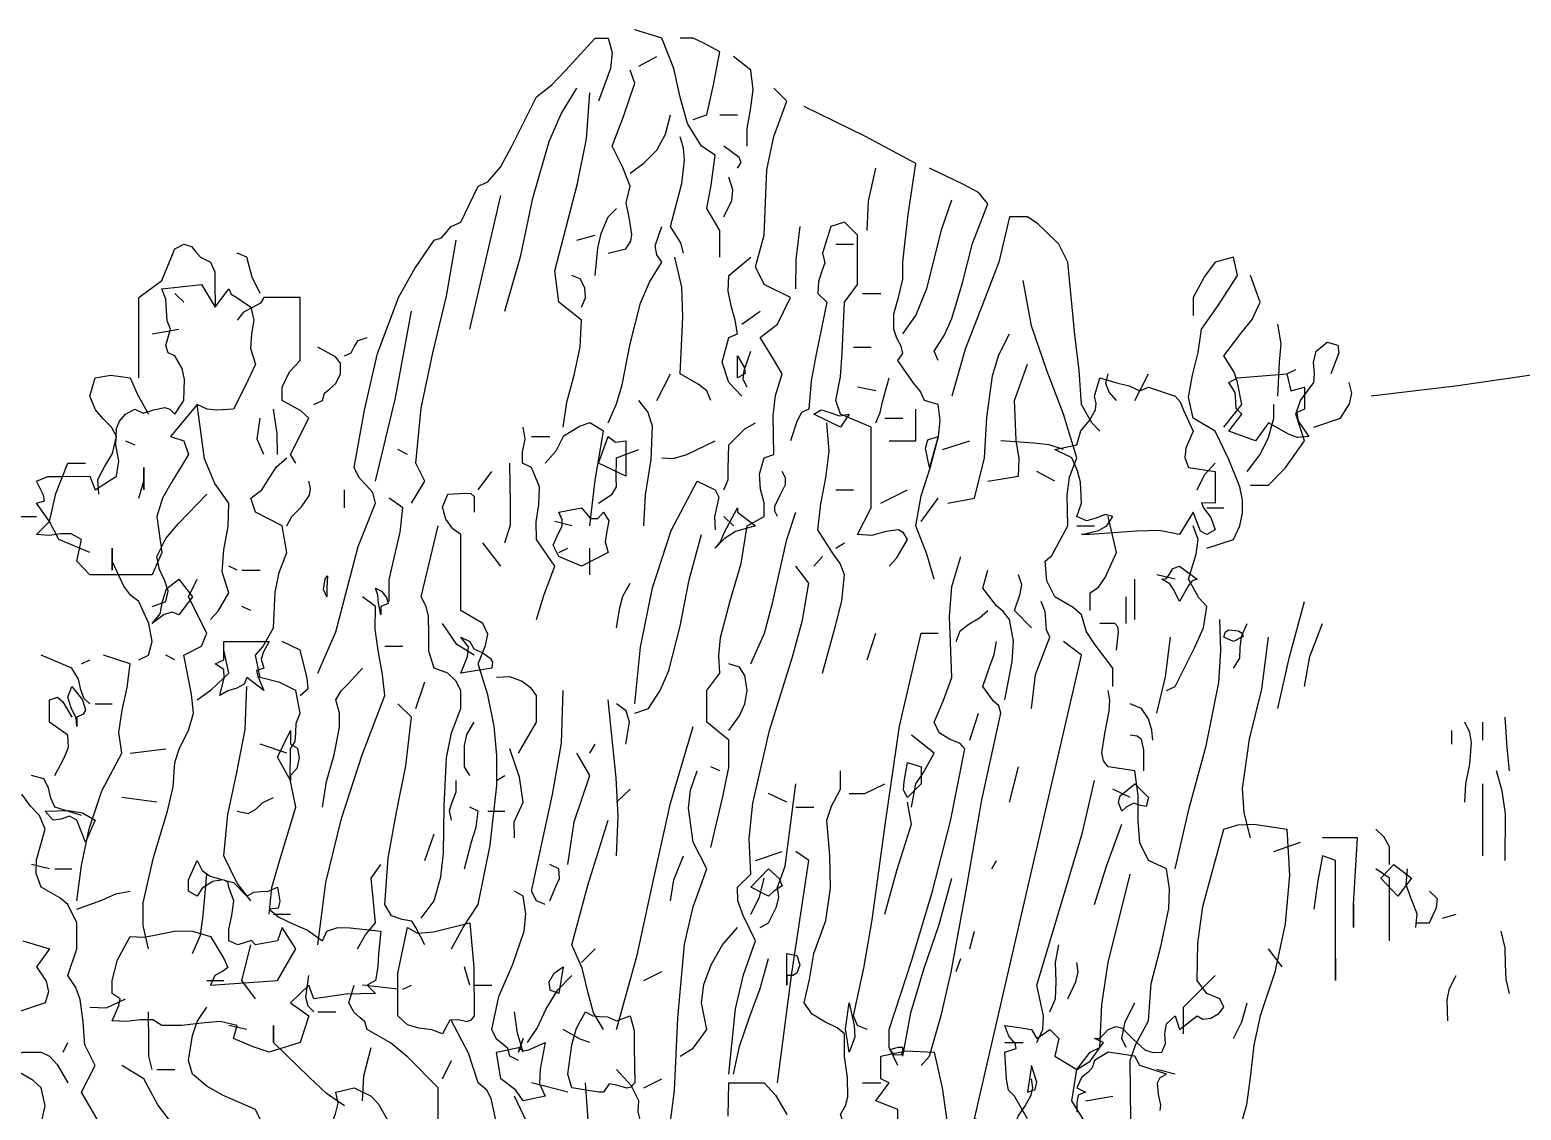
# Model space of a CAD drawing. Header units: millimetres. Extents: x 577 to 2337, y 236 to 943.
# Drawn here: x 820.3272 to 820.7749, y 706.6057 to 706.93 of the extents above; entities that cross this region are included whole.
import ezdxf

# ---------------------------------------------------------------- set-up
doc = ezdxf.new("R2010")
doc.units = ezdxf.units.MM
doc.header["$LTSCALE"] = 0.01
doc.linetypes.add('SOLID_LINE', pattern=[0])
doc.layers.add('06-Furn', color=4, linetype='Continuous')

# ---------------------------------------------------------------- blocks, each defined once
blk = doc.blocks.new('Tree 17')
at = {"layer": '06-Furn', "color": 88, "linetype": 'SOLID_LINE'}
for points in [[(840.4114, 582.77873), (840.4114, 582.78237), (840.40962, 582.7854), (840.41024, 582.78858), (840.41078, 582.7927), (840.40892, 582.79394), (840.40698, 582.79704), (840.40597, 582.80061), (840.40512, 582.80457), (840.40349, 582.80869), (840.39976, 582.80985)], [(840.35637, 582.72176), (840.35886, 582.72742), (840.36033, 582.73317), (840.36188, 582.73914), (840.36429, 582.74504), (840.3639, 582.74652), (840.36297, 582.74752), (840.36204, 582.74853), (840.36134, 582.74993), (840.36274, 582.75777), (840.36452, 582.76553), (840.36747, 582.77329), (840.36964, 582.77718), (840.37228, 582.78105), (840.37329, 582.78137), (840.37391, 582.78206), (840.37461, 582.78292), (840.37593, 582.78354), (840.37834, 582.78843), (840.37966, 582.78905), (840.38136, 582.79107), (840.38292, 582.79394), (840.38633, 582.80069), (840.38843, 582.80232), (840.39029, 582.80426), (840.39433, 582.80869), (840.39611, 582.80869), (840.39666, 582.80675), (840.39642, 582.80457), (840.39479, 582.80007)], [(840.40776, 582.79759), (840.40962, 582.79821), (840.41055, 582.80232), (840.4114, 582.80682), (840.40931, 582.80799), (840.40776, 582.80869), (840.40597, 582.80869)], [(840.4003, 582.80488), (840.40279, 582.8062)], [(840.41513, 582.79394), (840.41513, 582.79635), (840.41559, 582.79891), (840.41598, 582.80162), (840.41567, 582.80434), (840.41327, 582.8062)], [(840.39611, 582.77927), (840.39852, 582.77989), (840.39922, 582.7809), (840.39937, 582.78183), (840.39906, 582.78393), (840.3986, 582.78618), (840.39914, 582.78843), (840.39813, 582.79099), (840.39666, 582.79394), (840.39821, 582.79798), (840.39976, 582.80256), (840.39914, 582.80434)], [(840.38199, 582.77135), (840.38416, 582.77896), (840.38579, 582.7868), (840.38804, 582.79456), (840.38967, 582.79836), (840.39184, 582.80186)], [(840.38998, 582.75544), (840.39045, 582.75886), (840.39146, 582.76258), (840.39231, 582.76639), (840.39246, 582.77011), (840.38936, 582.77259), (840.38882, 582.77686), (840.39192, 582.78882), (840.39316, 582.79495), (840.39363, 582.80124)], [(840.41016, 582.69793), (840.41187, 582.70507), (840.41264, 582.70887), (840.41264, 582.7126), (840.40962, 582.71508), (840.40962, 582.71943), (840.4114, 582.72176), (840.41125, 582.72416), (840.41148, 582.72665), (840.4128, 582.73169), (840.41435, 582.73681), (840.41513, 582.74194), (840.41746, 582.74325), (840.41746, 582.74512), (840.41699, 582.74698), (840.41684, 582.749), (840.41746, 582.75125), (840.41878, 582.75172), (840.4187, 582.75707), (840.41901, 582.75979), (840.41994, 582.76274), (840.41862, 582.76499), (840.41691, 582.76771), (840.41932, 582.76957), (840.4211, 582.77322), (840.41746, 582.775), (840.41629, 582.77741), (840.41746, 582.78175), (840.41784, 582.79068), (840.41878, 582.79526), (840.42056, 582.80007), (840.41878, 582.80186)], [(840.44074, 582.73464), (840.43973, 582.73806), (840.43826, 582.74194), (840.43895, 582.74605), (840.44027, 582.75001), (840.44136, 582.7542), (840.44159, 582.75637), (840.44129, 582.75855), (840.43942, 582.75909), (840.43888, 582.76033), (840.43795, 582.76142), (840.43578, 582.7646), (840.43647, 582.76553), (840.43624, 582.76654), (840.43562, 582.76763), (840.43523, 582.76887), (840.43523, 582.77097), (840.43585, 582.77322), (840.43647, 582.7757), (840.43647, 582.77803), (840.43717, 582.78455), (840.43826, 582.79153), (840.43135, 582.79526), (840.42297, 582.79937)], [(840.39914, 582.79021), (840.401, 582.79161), (840.40279, 582.79339), (840.40395, 582.79557), (840.40465, 582.79821)], [(840.4114, 582.79821), (840.41381, 582.79821)], [(840.40644, 582.77927), (840.40605, 582.78067), (840.40465, 582.78292), (840.4062, 582.78882), (840.40659, 582.792), (840.40644, 582.79363), (840.40597, 582.79518)], [(840.41381, 582.79091), (840.41435, 582.79169), (840.41404, 582.79239), (840.41195, 582.79394)], [(840.43158, 582.78237), (840.43174, 582.78641), (840.43275, 582.79091)], [(840.44129, 582.7646), (840.44074, 582.76584), (840.44214, 582.76801), (840.44315, 582.77035), (840.44462, 582.77523), (840.44602, 582.78059), (840.44812, 582.78602), (840.4468, 582.78758), (840.44478, 582.78866), (840.44012, 582.79091)], [(840.41195, 582.78424), (840.41303, 582.78649), (840.41319, 582.78796), (840.41264, 582.78967)], [(840.37717, 582.76887), (840.38144, 582.78719)], [(840.43647, 582.76825), (840.43826, 582.77073), (840.43973, 582.77446), (840.44074, 582.77842), (840.44175, 582.78245), (840.44315, 582.78656)], [(840.39433, 582.77624), (840.39472, 582.77997), (840.39518, 582.78199), (840.39611, 582.78424), (840.39728, 582.7854)], [(840.46341, 582.7549), (840.46232, 582.75606), (840.46092, 582.75855), (840.46061, 582.7632), (840.45999, 582.76809), (840.45906, 582.77803), (840.45782, 582.78051), (840.45588, 582.78237), (840.45495, 582.78331), (840.45355, 582.78424), (840.45106, 582.78424), (840.44959, 582.77803), (840.44734, 582.77213), (840.44501, 582.76615), (840.44315, 582.75971)], [(840.39611, 582.75606), (840.39728, 582.75863), (840.39805, 582.76126), (840.39914, 582.76685), (840.40053, 582.77244), (840.40178, 582.77531), (840.40349, 582.77803), (840.40279, 582.77904), (840.40255, 582.78028), (840.40349, 582.78292)], [(840.43461, 582.73642), (840.43562, 582.73759), (840.43709, 582.74007), (840.43655, 582.74101), (840.43585, 582.74139), (840.43414, 582.74116), (840.4322, 582.74062), (840.43026, 582.74077), (840.43212, 582.74442), (840.43212, 582.7497), (840.43212, 582.75544), (840.42793, 582.75723), (840.42731, 582.75909), (840.42793, 582.76235), (840.42817, 582.76561), (840.42848, 582.77259), (840.43026, 582.775), (840.43026, 582.78175), (840.42848, 582.78354), (840.42661, 582.78292), (840.42545, 582.77927), (840.42576, 582.77795), (840.42537, 582.77679), (840.42491, 582.77539), (840.42483, 582.77376), (840.42607, 582.77259), (840.4246, 582.76545), (840.4239, 582.7618), (840.42359, 582.75793), (840.42258, 582.75746), (840.42196, 582.75622), (840.4211, 582.75358)], [(840.4218, 582.77438), (840.42188, 582.77842), (840.42242, 582.78292)], [(840.33185, 582.7622), (840.33185, 582.77322), (840.33503, 582.77554), (840.33681, 582.77989), (840.33805, 582.78051), (840.33907, 582.7802), (840.33961, 582.7795), (840.34031, 582.77873), (840.3417, 582.77803), (840.34225, 582.77671), (840.34225, 582.77523), (840.34232, 582.7719)], [(840.36918, 582.74504), (840.37104, 582.74807), (840.3698, 582.75055), (840.3705, 582.75808), (840.37213, 582.76561), (840.37399, 582.77337), (840.37531, 582.78105)], [(840.39184, 582.78105), (840.39433, 582.78175)], [(840.42731, 582.78051), (840.42972, 582.78051)], [(840.34846, 582.77376), (840.34737, 582.77601), (840.34667, 582.77873), (840.34535, 582.77927)], [(840.41016, 582.75909), (840.40962, 582.76041), (840.40845, 582.76134), (840.40597, 582.76274), (840.40636, 582.7705), (840.4062, 582.77461), (840.40527, 582.77873)], [(840.41443, 582.75971), (840.41264, 582.76157), (840.41171, 582.76437), (840.41264, 582.76771), (840.41381, 582.76825), (840.4135, 582.77011), (840.41295, 582.77205), (840.41257, 582.77407), (840.41264, 582.77624), (840.41567, 582.77873)], [(840.47807, 582.73891), (840.48172, 582.74007), (840.48258, 582.74194), (840.48296, 582.74372), (840.48296, 582.74551), (840.48258, 582.74729), (840.4811, 582.75102), (840.47924, 582.7549), (840.47621, 582.75668), (840.47559, 582.75956), (840.47613, 582.76258), (840.47691, 582.76569), (840.47737, 582.76887), (840.47963, 582.77213), (840.48226, 582.77624), (840.48172, 582.77873), (840.47924, 582.77803), (840.47776, 582.77609), (840.47621, 582.77322), (840.47621, 582.77073)], [(840.39246, 582.7719), (840.39301, 582.77314), (840.39293, 582.77454), (840.39231, 582.77578), (840.39115, 582.77624)], [(840.4804, 582.75544), (840.48289, 582.75855), (840.48226, 582.76157), (840.4818, 582.76297), (840.4804, 582.76522), (840.48289, 582.76848), (840.48428, 582.77019), (840.48537, 582.77259), (840.48405, 582.77624)], [(840.32517, 582.73526), (840.32339, 582.73712), (840.32401, 582.74007), (840.32261, 582.74085), (840.32121, 582.74085), (840.31966, 582.74062), (840.31788, 582.74077), (840.31966, 582.74256), (840.31788, 582.74504), (840.31896, 582.74535), (840.31881, 582.74613), (840.31788, 582.74807), (840.31943, 582.74869), (840.32129, 582.74869), (840.32517, 582.74877), (840.32587, 582.7469), (840.32882, 582.74877), (840.32913, 582.75078), (840.32874, 582.75304), (840.32882, 582.75529), (840.32921, 582.75629), (840.33006, 582.75723), (840.3313, 582.75793), (840.33247, 582.75738), (840.33386, 582.75785), (840.33542, 582.75816), (840.33611, 582.75793), (840.33681, 582.75723), (840.33805, 582.75909), (840.33813, 582.76196), (840.33782, 582.76351), (840.33681, 582.76522), (840.33588, 582.76561), (840.33557, 582.76662), (840.33619, 582.76887), (840.33573, 582.77003), (840.33565, 582.77143), (840.33557, 582.77298), (840.33503, 582.77438), (840.33751, 582.77469), (840.34046, 582.775), (840.34232, 582.7719), (840.34419, 582.77438), (840.3445, 582.77368), (840.34528, 582.77322), (840.34722, 582.7719), (840.3476, 582.77011), (840.34729, 582.76825), (840.34714, 582.76623), (840.34784, 582.76406), (840.34652, 582.76126), (840.34481, 582.75793), (840.34256, 582.75777), (840.34124, 582.75793), (840.33984, 582.75855), (840.33821, 582.75661), (840.33619, 582.7542), (840.33805, 582.75358), (840.33868, 582.75172), (840.33627, 582.74776), (840.33511, 582.74574), (840.33433, 582.74325), (840.33503, 582.73829), (840.33371, 582.73526), (840.32517, 582.73526)], [(840.46519, 582.71997), (840.46519, 582.72246), (840.46278, 582.72564), (840.46162, 582.72742), (840.46092, 582.72975), (840.45976, 582.73076), (840.45727, 582.73223), (840.45619, 582.73441), (840.45595, 582.73712), (840.45688, 582.7379), (840.4575, 582.73906), (840.45906, 582.74194), (840.45898, 582.74613), (840.45929, 582.74861), (840.4603, 582.75125), (840.45844, 582.75723), (840.45619, 582.7632), (840.45409, 582.76933), (840.45293, 582.77554)], [(840.33805, 582.77259), (840.33681, 582.77376)], [(840.35335, 582.75055), (840.35265, 582.75172), (840.35513, 582.75668), (840.35405, 582.75769), (840.35148, 582.75909), (840.35148, 582.76095), (840.35249, 582.76305), (840.35397, 582.7646), (840.35397, 582.77322), (840.349, 582.77322), (840.34853, 582.77244), (840.34745, 582.77182), (840.3462, 582.7712), (840.34535, 582.77011)], [(840.43096, 582.77376), (840.43344, 582.77376)], [(840.36429, 582.74807), (840.36701, 582.75948), (840.36918, 582.77135)], [(840.41443, 582.76957), (840.41691, 582.77135)], [(840.33371, 582.76825), (840.33736, 582.76887)], [(840.4426, 582.74504), (840.44625, 582.74574), (840.44765, 582.75125), (840.44796, 582.75676), (840.44874, 582.7625), (840.44959, 582.76538), (840.45106, 582.76825)], [(840.48778, 582.75971), (840.48801, 582.76437), (840.48824, 582.76685), (840.48778, 582.76957)], [(840.35583, 582.75855), (840.35699, 582.75909), (840.3573, 582.7601), (840.358, 582.76072), (840.35886, 582.76142), (840.35948, 582.76274), (840.35948, 582.76421), (840.35878, 582.76507), (840.35637, 582.76639)], [(840.36002, 582.76522), (840.36095, 582.76561), (840.36134, 582.76646), (840.36188, 582.76732), (840.36313, 582.76771)], [(840.41513, 582.76095), (840.41459, 582.76196), (840.41474, 582.7632), (840.41567, 582.76584)], [(840.42972, 582.76639), (840.43212, 582.76639)], [(840.48405, 582.74752), (840.48654, 582.74752), (840.48879, 582.74985), (840.49143, 582.75358), (840.49026, 582.75723), (840.49088, 582.75909), (840.49274, 582.76157), (840.49282, 582.76274), (840.49267, 582.76429), (840.49305, 582.76584), (840.49453, 582.76708), (840.496, 582.7667), (840.49616, 582.76561), (840.49507, 582.76274)], [(840.41381, 582.7622), (840.41381, 582.76522), (840.41474, 582.76367), (840.41489, 582.76282), (840.41381, 582.7622)], [(840.44812, 582.74807), (840.45231, 582.74877), (840.45238, 582.7511), (840.45199, 582.75366), (840.45176, 582.75909), (840.45355, 582.76406)], [(840.32641, 582.74628), (840.32626, 582.7483), (840.32719, 582.75001), (840.32828, 582.75187), (840.32882, 582.7542), (840.32812, 582.75544), (840.32703, 582.75653), (840.32595, 582.75785), (840.32517, 582.75971), (840.32587, 582.7622), (840.32804, 582.76258), (840.33068, 582.7622), (840.33169, 582.75994), (840.33317, 582.75723)], [(840.40279, 582.75909), (840.40465, 582.76274)], [(840.43275, 582.75606), (840.43337, 582.75746), (840.43368, 582.75893), (840.43461, 582.7622)], [(840.46092, 582.74077), (840.46325, 582.74132), (840.46441, 582.74194), (840.46519, 582.74325), (840.46418, 582.74349), (840.46294, 582.74302), (840.46162, 582.74263), (840.4603, 582.74325), (840.46092, 582.74504), (840.46077, 582.74791), (840.46038, 582.74946), (840.4596, 582.75125), (840.45727, 582.75242), (840.4603, 582.75304), (840.46084, 582.75497), (840.46201, 582.75637), (840.46286, 582.75785), (840.46294, 582.7587), (840.46271, 582.75971), (840.46341, 582.7622), (840.46589, 582.7615), (840.46744, 582.76111), (840.46892, 582.76041), (840.47008, 582.76095), (840.47373, 582.75971), (840.47443, 582.75893), (840.47489, 582.75777), (840.47621, 582.7549), (840.4752, 582.75257), (840.47505, 582.75125), (840.47559, 582.74993), (840.47924, 582.74939), (840.47924, 582.74504), (840.47737, 582.74512), (840.47761, 582.74442), (840.47862, 582.7431), (840.47924, 582.74139), (840.47807, 582.74077), (840.47722, 582.74124), (840.47621, 582.7438), (840.47435, 582.74077), (840.47156, 582.74132), (840.46845, 582.74124), (840.46209, 582.74077), (840.46092, 582.74077)], [(840.46573, 582.75909), (840.46473, 582.76025), (840.46426, 582.76142), (840.46457, 582.76274)], [(840.46822, 582.75909), (840.47008, 582.76274)], [(840.48475, 582.75358), (840.4811, 582.7549), (840.48289, 582.75723), (840.48211, 582.758), (840.48203, 582.75893), (840.48196, 582.76018), (840.4811, 582.76157), (840.48226, 582.7622), (840.48902, 582.76274), (840.48956, 582.76041), (840.49143, 582.76095), (840.49143, 582.75793), (840.49041, 582.75746), (840.49057, 582.75629), (840.49205, 582.7542), (840.49049, 582.75404), (840.48933, 582.75443), (840.48654, 582.75606), (840.48475, 582.75358)], [(840.48902, 582.76274), (840.49026, 582.76336)], [(840.43275, 582.76041), (840.43026, 582.76095)], [(840.49274, 582.75544), (840.49639, 582.75668), (840.49763, 582.75863), (840.49794, 582.7601), (840.49756, 582.76157)], [(840.3417, 582.72913), (840.34271, 582.73029), (840.34419, 582.73278), (840.34326, 582.73565), (840.34349, 582.73868), (840.34411, 582.74186), (840.34419, 582.74504), (840.34225, 582.74776), (840.34085, 582.7511), (840.33984, 582.75855)], [(840.35086, 582.75172), (840.35079, 582.75459), (840.35032, 582.75793)], [(840.401, 582.74194), (840.40123, 582.74621), (840.40201, 582.75102), (840.40217, 582.7556), (840.40155, 582.75754), (840.4003, 582.75909)], [(840.42793, 582.75544), (840.42429, 582.75723), (840.42529, 582.75785), (840.42646, 582.75746), (840.42778, 582.75699), (840.4291, 582.75723), (840.42793, 582.75544)], [(840.43461, 582.75358), (840.43826, 582.75358), (840.43826, 582.75793)], [(840.48358, 582.74939), (840.48537, 582.75172), (840.48654, 582.75404), (840.48723, 582.75668), (840.48723, 582.75855)], [(840.349, 582.75172), (840.34807, 582.75381), (840.34846, 582.75668)], [(840.39363, 582.74194), (840.39433, 582.74822), (840.39549, 582.7549), (840.39363, 582.75606), (840.39231, 582.7556), (840.38998, 582.7542), (840.38897, 582.75218), (840.3875, 582.75055)], [(840.41195, 582.7469), (840.41257, 582.7483), (840.41257, 582.74978), (840.41264, 582.75304), (840.41396, 582.75435), (840.41482, 582.75521), (840.41629, 582.75606)], [(840.42545, 582.72176), (840.42724, 582.72828), (840.42809, 582.73169), (840.42848, 582.73526), (840.42786, 582.73681), (840.42693, 582.73813), (840.42483, 582.74139), (840.42522, 582.74496), (840.42592, 582.74853), (840.42638, 582.75218), (840.42607, 582.75606)], [(840.43399, 582.75668), (840.43647, 582.75668)], [(840.33006, 582.75358), (840.3313, 582.75304)], [(840.38633, 582.72913), (840.38734, 582.73255), (840.38882, 582.73642), (840.38633, 582.74007), (840.38626, 582.74248), (840.38664, 582.74481), (840.38672, 582.74729), (840.38563, 582.74993), (840.38439, 582.75055), (840.38439, 582.75203), (840.38478, 582.75381), (840.38447, 582.75544)], [(840.38563, 582.7542), (840.38812, 582.7542)], [(840.39852, 582.74877), (840.39479, 582.75055), (840.39611, 582.7542), (840.39712, 582.75342), (840.39852, 582.75358), (840.39852, 582.74877)], [(840.40349, 582.75125), (840.40504, 582.75117), (840.4069, 582.75172), (840.41078, 582.75358)], [(840.44012, 582.74993), (840.43958, 582.75257), (840.43989, 582.75373), (840.44129, 582.7542), (840.44012, 582.74993)], [(840.44191, 582.75242), (840.44563, 582.75358)], [(840.45844, 582.75242), (840.4565, 582.75304), (840.4544, 582.75327), (840.4499, 582.75358)], [(840.36864, 582.75172), (840.36732, 582.75242)], [(840.39479, 582.74504), (840.39666, 582.74628), (840.39728, 582.74729), (840.3972, 582.74853), (840.39728, 582.75125), (840.4003, 582.75242)], [(840.32517, 582.73829), (840.3209, 582.74007), (840.31966, 582.74256), (840.32052, 582.74636), (840.32214, 582.75055), (840.32455, 582.75055)], [(840.33254, 582.74993), (840.33254, 582.7469), (840.33254, 582.74993)], [(840.3497, 582.68877), (840.35009, 582.69242), (840.35109, 582.69591), (840.35335, 582.70344), (840.35257, 582.70724), (840.35265, 582.71143), (840.35327, 582.71244), (840.35335, 582.71361), (840.35342, 582.71493), (840.35397, 582.71632), (840.35335, 582.71943), (840.35117, 582.72051), (840.34846, 582.72121), (840.34784, 582.72424), (840.34884, 582.7254), (840.35032, 582.72797), (840.35055, 582.73286), (840.35109, 582.73557), (840.35211, 582.73829), (840.35148, 582.74194), (840.34784, 582.7438), (840.34722, 582.74574), (840.34869, 582.7469), (840.3497, 582.74846), (840.35071, 582.75001), (840.35211, 582.75125)], [(840.38199, 582.73961), (840.38276, 582.74209), (840.38276, 582.74481), (840.38268, 582.75055)], [(840.47675, 582.7469), (840.47776, 582.74892), (840.47924, 582.75055)], [(840.33185, 582.74574), (840.33254, 582.74807)], [(840.35211, 582.74194), (840.3528, 582.74325), (840.35412, 582.74457), (840.35521, 582.74613), (840.35536, 582.74706), (840.35513, 582.74807)], [(840.37834, 582.7469), (840.3802, 582.74939)], [(840.39976, 582.71757), (840.40053, 582.72533), (840.40217, 582.73348), (840.40473, 582.74132), (840.4083, 582.74807), (840.41078, 582.7469), (840.41125, 582.74589), (840.41102, 582.74465), (840.4107, 582.74318), (840.41078, 582.74139)], [(840.41932, 582.74325), (840.41893, 582.74395), (840.41893, 582.74465), (840.41963, 582.74605), (840.4204, 582.7476), (840.4204, 582.74853), (840.41994, 582.74939)], [(840.45727, 582.74807), (840.45479, 582.74939)], [(840.33371, 582.73091), (840.33557, 582.73161), (840.33588, 582.73301), (840.33542, 582.73441), (840.33472, 582.73596), (840.33433, 582.73774), (840.33557, 582.74023), (840.33728, 582.74225), (840.34116, 582.74628)], [(840.36002, 582.74442), (840.36002, 582.7469)], [(840.36615, 582.73161), (840.36615, 582.73456), (840.36685, 582.73774), (840.36763, 582.74108), (840.36802, 582.74442), (840.36615, 582.74574)], [(840.37469, 582.68404), (840.37632, 582.68706), (840.37834, 582.69009), (840.37997, 582.69824), (840.3809, 582.70639), (840.3809, 582.7105), (840.38051, 582.71454), (840.37966, 582.71881), (840.37834, 582.72308), (840.37935, 582.72556), (840.37966, 582.72711), (840.37896, 582.72859), (840.37593, 582.73037), (840.37593, 582.74077), (840.37485, 582.74155), (840.37391, 582.74287), (840.37345, 582.7445), (840.37415, 582.74628), (840.37663, 582.74644), (840.37733, 582.74636), (840.37779, 582.74597), (840.37779, 582.7438)], [(840.42731, 582.7469), (840.42972, 582.7469)], [(840.43344, 582.74504), (840.43709, 582.7469)], [(840.43895, 582.74256), (840.44129, 582.74574)], [(840.39246, 582.73642), (840.38936, 582.73774), (840.38858, 582.7393), (840.38913, 582.74054), (840.38983, 582.74194), (840.38983, 582.74279), (840.38936, 582.7438), (840.39246, 582.74442), (840.39371, 582.74295), (840.39472, 582.74295), (840.39549, 582.7438), (840.39619, 582.74263), (840.39596, 582.74124), (840.39572, 582.73976), (840.39611, 582.73829), (840.39246, 582.73642)], [(840.41078, 582.73891), (840.41148, 582.73976), (840.41202, 582.74101), (840.41381, 582.74442), (840.41381, 582.7438), (840.41629, 582.74194), (840.41357, 582.74116), (840.41202, 582.74015), (840.41078, 582.73891)], [(840.41567, 582.72308), (840.41753, 582.72727), (840.41862, 582.73138), (840.42056, 582.74007), (840.4218, 582.7438)], [(840.47807, 582.74442), (840.4804, 582.74442)], [(840.31539, 582.74325), (840.31788, 582.74325)], [(840.3705, 582.68823), (840.37228, 582.69063), (840.37322, 582.69389), (840.3736, 582.69715), (840.37368, 582.70359), (840.37399, 582.71019), (840.37469, 582.71361), (840.37593, 582.71694), (840.37593, 582.71935), (840.37531, 582.72067), (840.37415, 582.72176), (840.37228, 582.72246), (840.37159, 582.72478), (840.37159, 582.72711), (840.37151, 582.72959), (840.3712, 582.73091), (840.3705, 582.73223), (840.37283, 582.74194)], [(840.39115, 582.74194), (840.38882, 582.74256)], [(840.41327, 582.74194), (840.41195, 582.74325)], [(840.4603, 582.74194), (840.46271, 582.74194)], [(840.46209, 582.73037), (840.46209, 582.73278), (840.46325, 582.73355), (840.46418, 582.73487), (840.46573, 582.73829), (840.46457, 582.74325)], [(840.47256, 582.71943), (840.47373, 582.71997), (840.47637, 582.72525), (840.47761, 582.72797), (840.47807, 582.73091), (840.47699, 582.73208), (840.47559, 582.73464), (840.4766, 582.73806), (840.47691, 582.74007), (840.47621, 582.74194)], [(840.38144, 582.73642), (840.37896, 582.73961)], [(840.39976, 582.71632), (840.40162, 582.71694), (840.40325, 582.71943), (840.40442, 582.72214), (840.40597, 582.7282), (840.40721, 582.73456), (840.40892, 582.74077)], [(840.42731, 582.73891), (840.42848, 582.73961)], [(840.3282, 582.73891), (840.3282, 582.73588), (840.3282, 582.73891)], [(840.38936, 582.73829), (840.3906, 582.73891)], [(840.39363, 582.73526), (840.39363, 582.73891)], [(840.42429, 582.73642), (840.42545, 582.73774)], [(840.43578, 582.66805), (840.43461, 582.67053), (840.43461, 582.67302), (840.43771, 582.68248), (840.44051, 582.69195), (840.44299, 582.7015), (840.44493, 582.71143), (840.44431, 582.71213), (840.44284, 582.71275), (840.44144, 582.71361), (840.44074, 582.71508), (840.44198, 582.71795), (840.44315, 582.72121), (840.44284, 582.72952), (840.44315, 582.73363), (840.44439, 582.73774)], [(840.33185, 582.72362), (840.33317, 582.72424), (840.33371, 582.7261), (840.33324, 582.72859), (840.33185, 582.73161), (840.33076, 582.73239), (840.32983, 582.73371), (840.3282, 582.73712)], [(840.34535, 582.73588), (840.34419, 582.73642)], [(840.34597, 582.73588), (840.34846, 582.73588)], [(840.41264, 582.66689), (840.41357, 582.67581), (840.41466, 582.68047), (840.41629, 582.68512), (840.41459, 582.68862), (840.41389, 582.69063), (840.41381, 582.69249), (840.41567, 582.69428), (840.41544, 582.69917), (840.41591, 582.70398), (840.41823, 582.71392), (840.42134, 582.72401), (840.42274, 582.72905), (840.42359, 582.7341), (840.4218, 582.73642)], [(840.45044, 582.71811), (840.45145, 582.72339), (840.45161, 582.72618), (840.45106, 582.72913), (840.45021, 582.73022), (840.44928, 582.73099), (840.44742, 582.7334), (840.44812, 582.73588)], [(840.45409, 582.72797), (840.45176, 582.73037), (840.45254, 582.73262), (840.45277, 582.73387), (840.45231, 582.73526)], [(840.47373, 582.73464), (840.47124, 582.73526)], [(840.47435, 582.73161), (840.47357, 582.73317), (840.47303, 582.73402), (840.47194, 582.73464), (840.47256, 582.73472), (840.47295, 582.73534), (840.47342, 582.73612), (840.47435, 582.73642), (840.47675, 582.73464), (840.47606, 582.73441), (840.47559, 582.73379), (840.47435, 582.73161)], [(840.33317, 582.68404), (840.33247, 582.68722), (840.33247, 582.69032), (840.33386, 582.69653), (840.33581, 582.7029), (840.33658, 582.70623), (840.33681, 582.70957), (840.33743, 582.71151), (840.33868, 582.71392), (840.33937, 582.71632), (840.33907, 582.71889), (840.33805, 582.72424), (840.34046, 582.72548), (840.34116, 582.72727), (840.33868, 582.73223), (840.33984, 582.73464)], [(840.33371, 582.72859), (840.3348, 582.72991), (840.33511, 582.73161), (840.33565, 582.73332), (840.33736, 582.73464), (840.33922, 582.73223), (840.33736, 582.72975), (840.33643, 582.73014), (840.33534, 582.72983), (840.33371, 582.72859)], [(840.35762, 582.73223), (840.35715, 582.73324), (840.35738, 582.73464), (840.35769, 582.73511), (840.35762, 582.7334), (840.35762, 582.73223)], [(840.36499, 582.72975), (840.36468, 582.73138), (840.3646, 582.73247), (840.36429, 582.7334), (840.36507, 582.73301), (840.36577, 582.73216), (840.366, 582.7313), (840.36499, 582.73091), (840.36499, 582.72975)], [(840.39728, 582.72797), (840.39774, 582.73076), (840.39813, 582.73231), (840.39914, 582.7341)], [(840.46822, 582.72913), (840.46822, 582.73464)], [(840.35637, 582.68458), (840.35746, 582.69312), (840.35963, 582.70189), (840.36243, 582.71058), (840.36553, 582.71873), (840.36522, 582.7216), (840.36468, 582.72463), (840.36421, 582.72781), (840.36429, 582.73091), (840.36251, 582.73223)], [(840.45409, 582.71694), (840.45463, 582.7216), (840.45658, 582.72672), (840.45611, 582.72773), (840.45603, 582.72897), (840.45595, 582.73022), (840.45541, 582.73161)], [(840.46705, 582.72859), (840.46705, 582.73223)], [(840.48778, 582.71694), (840.48941, 582.72401), (840.49143, 582.73161)], [(840.34722, 582.73037), (840.34597, 582.73091)], [(840.44377, 582.7261), (840.44431, 582.72758), (840.44548, 582.72851), (840.44695, 582.72936), (840.44812, 582.73037)], [(840.47373, 582.69498), (840.47567, 582.70328), (840.478, 582.71182), (840.47971, 582.72051), (840.48001, 582.72486), (840.47986, 582.72913)], [(840.37779, 582.72424), (840.37539, 582.72572), (840.37345, 582.72859)], [(840.43158, 582.67302), (840.43026, 582.67356), (840.42972, 582.67488), (840.43112, 582.6814), (840.43228, 582.688), (840.43407, 582.70134), (840.43601, 582.71454), (840.43895, 582.72727), (840.44129, 582.72727)], [(840.43158, 582.72362), (840.43275, 582.72727)], [(840.46573, 582.72494), (840.46597, 582.72742), (840.46589, 582.72812), (840.4655, 582.72859), (840.46341, 582.72859)], [(840.48172, 582.7261), (840.4804, 582.72672), (840.48064, 582.72742), (840.4811, 582.72773), (840.48242, 582.72758), (840.48289, 582.72727), (840.48304, 582.7268), (840.48172, 582.7261)], [(840.48172, 582.72246), (840.48258, 582.72385), (840.48265, 582.72525), (840.48281, 582.7268), (840.48358, 582.72859)], [(840.49143, 582.71997), (840.4922, 582.72408), (840.49391, 582.72859)], [(840.34294, 582.71873), (840.34357, 582.72114), (840.34349, 582.7223), (840.34232, 582.72308), (840.34349, 582.72362), (840.34349, 582.7261), (840.34636, 582.7261), (840.3497, 582.7261), (840.34892, 582.7247), (840.34861, 582.7237), (840.349, 582.72246), (840.34799, 582.72214), (840.34815, 582.72137), (840.349, 582.71943), (840.34667, 582.72121), (840.34628, 582.72028), (840.34528, 582.71974), (840.34403, 582.71935), (840.34294, 582.71873)], [(840.35397, 582.71873), (840.35505, 582.71966), (840.3549, 582.72114), (840.35397, 582.72494), (840.35148, 582.7261)], [(840.36553, 582.72548), (840.36802, 582.72548)], [(840.37593, 582.72176), (840.37686, 582.72408), (840.37702, 582.7254), (840.37593, 582.72672), (840.37717, 582.7261), (840.37772, 582.7251), (840.37896, 582.72455), (840.37997, 582.72385), (840.38028, 582.72331), (840.3802, 582.72246), (840.37593, 582.72176)], [(840.43895, 582.66805), (840.44012, 582.66937), (840.44175, 582.67511), (840.44307, 582.68086), (840.44524, 582.69257), (840.44726, 582.70445), (840.4499, 582.71632), (840.44959, 582.71733), (840.44889, 582.71795), (840.44742, 582.71997), (840.44835, 582.72276), (840.44897, 582.72432), (840.44928, 582.7261)], [(840.47008, 582.61923), (840.46892, 582.62505), (840.46697, 582.63056), (840.46449, 582.63615), (840.46146, 582.64189), (840.46038, 582.64251), (840.45898, 582.64213), (840.45743, 582.64182), (840.45595, 582.64244), (840.45463, 582.64989), (840.45378, 582.65369), (840.45231, 582.65773), (840.45106, 582.65889), (840.44889, 582.66006), (840.44625, 582.66075), (840.45355, 582.69226), (840.46092, 582.72424), (840.45844, 582.7261)], [(840.47124, 582.71632), (840.47241, 582.72129), (840.47311, 582.72672)], [(840.48405, 582.69925), (840.4832, 582.70266), (840.48296, 582.706), (840.4839, 582.71275), (840.4856, 582.71958), (840.48654, 582.72672)], [(840.33317, 582.64795), (840.33293, 582.65136), (840.33239, 582.65338), (840.3313, 582.65524), (840.32913, 582.65687), (840.32719, 582.65897), (840.32401, 582.6644), (840.32587, 582.66805), (840.32447, 582.67092), (840.32424, 582.67403), (840.32385, 582.67713), (840.32323, 582.67876), (840.32214, 582.68039), (840.32339, 582.68404), (840.32339, 582.6876), (840.32214, 582.69009), (840.32106, 582.69102), (840.3185, 582.69249), (840.3178, 582.69436), (840.31788, 582.69622), (840.31904, 582.70041), (840.31826, 582.70228), (840.31702, 582.70359), (840.31586, 582.70523)], [(840.32517, 582.71757), (840.32432, 582.71834), (840.32393, 582.71951), (840.32362, 582.72098), (840.32269, 582.72246), (840.3185, 582.72424)], [(840.32339, 582.69063), (840.32401, 582.69545), (840.32509, 582.70049), (840.3268, 582.70569), (840.32952, 582.71081), (840.32913, 582.71368), (840.3296, 582.71671), (840.33029, 582.71982), (840.33068, 582.72308), (840.32703, 582.72424)], [(840.32401, 582.72308), (840.32517, 582.72362)], [(840.33681, 582.72362), (840.33557, 582.72424)], [(840.33984, 582.71811), (840.34178, 582.71951), (840.34419, 582.72176), (840.34349, 582.72494)], [(840.41264, 582.71392), (840.41412, 582.71593), (840.41482, 582.71757), (840.41513, 582.71943), (840.41482, 582.72145), (840.41412, 582.72261), (840.41264, 582.72308)], [(840.35699, 582.70344), (840.35754, 582.70693), (840.35862, 582.71058), (840.35932, 582.71438), (840.35932, 582.71632), (840.35886, 582.71811), (840.35956, 582.71935), (840.36049, 582.72028), (840.36251, 582.72246)], [(840.38385, 582.71081), (840.38633, 582.71508), (840.38633, 582.71873), (840.38556, 582.71974), (840.38424, 582.72067), (840.38268, 582.72129), (840.38082, 582.72121)], [(840.32339, 582.71446), (840.32331, 582.71563), (840.32261, 582.71702), (840.32214, 582.7185), (840.32269, 582.71997), (840.32416, 582.71811), (840.32455, 582.71671), (840.32424, 582.71617), (840.32339, 582.71578), (840.32339, 582.71446)], [(840.34722, 582.69063), (840.34535, 582.69304), (840.34349, 582.69676), (840.34403, 582.70243), (840.34528, 582.70817), (840.34644, 582.71407), (840.34667, 582.71997)], [(840.3698, 582.71694), (840.37104, 582.72059)], [(840.3875, 582.69009), (840.38633, 582.69063), (840.38563, 582.69195), (840.38851, 582.70515), (840.38975, 582.71221), (840.38998, 582.71943)], [(840.46767, 582.6606), (840.4676, 582.66875), (840.46837, 582.671), (840.47008, 582.67418), (840.47047, 582.67931), (840.47179, 582.68435), (840.47288, 582.68955), (840.47295, 582.69226), (840.47256, 582.69498), (840.47008, 582.69614), (840.46892, 582.69855), (840.46868, 582.70158), (840.46868, 582.70507), (840.46822, 582.70841), (840.46457, 582.70895), (840.46395, 582.7098), (840.46371, 582.71089), (840.4641, 582.71353), (840.46473, 582.71656), (840.4648, 582.71803), (840.46457, 582.71943)], [(840.32036, 582.70779), (840.32168, 582.71027), (840.32222, 582.71167), (840.32214, 582.7133), (840.31966, 582.71508), (840.31966, 582.71811), (840.32075, 582.7185), (840.32145, 582.71787), (840.32269, 582.71578)], [(840.32587, 582.71757), (840.3282, 582.71757)], [(840.37104, 582.68458), (840.3698, 582.68698), (840.36926, 582.68784), (840.36794, 582.68807), (840.36646, 582.68854), (840.36553, 582.69009), (840.366, 582.69645), (840.36716, 582.70274), (840.3684, 582.70911), (840.36918, 582.71578), (840.36732, 582.71757)], [(840.39728, 582.69676), (840.39751, 582.7022), (840.3972, 582.70747), (840.39611, 582.71811)], [(840.39852, 582.71206), (840.39906, 582.71508), (840.3986, 582.71663), (840.39728, 582.71757)], [(840.4707, 582.7126), (840.47054, 582.714), (840.47008, 582.71555), (840.46915, 582.71694), (840.4676, 582.71757)], [(840.37717, 582.70779), (840.37647, 582.70895), (840.37647, 582.71182), (840.37679, 582.71338), (840.37779, 582.71508)], [(840.44563, 582.7126), (840.4468, 582.71632)], [(840.51339, 582.70414), (840.51354, 582.70662), (840.51409, 582.70934), (840.51432, 582.71229), (840.51409, 582.71368), (840.51339, 582.71508)], [(840.51587, 582.7126), (840.51587, 582.71508)], [(840.51952, 582.70841), (840.51921, 582.71159), (840.5189, 582.71578)], [(840.35265, 582.70709), (840.35086, 582.71027), (840.35265, 582.71392), (840.35265, 582.71206), (840.35358, 582.71151), (840.35381, 582.71019), (840.3535, 582.70872), (840.35265, 582.70779), (840.35265, 582.70709)], [(840.39728, 582.67302), (840.40007, 582.68318), (840.40232, 582.69351), (840.40465, 582.70398), (840.40776, 582.71446)], [(840.43764, 582.70344), (840.43826, 582.70662), (840.43927, 582.70817), (840.44074, 582.71081), (840.43764, 582.7133)], [(840.46946, 582.70841), (840.46946, 582.71128), (840.46915, 582.71268), (840.46853, 582.71314), (840.4676, 582.7133)], [(840.5116, 582.71206), (840.5116, 582.71392)], [(840.33068, 582.71081), (840.33557, 582.71143)], [(840.35211, 582.71081), (840.34846, 582.71206)], [(840.3833, 582.69925), (840.38323, 582.70142), (840.38447, 582.70414), (840.384, 582.70755), (840.38268, 582.71143)], [(840.3906, 582.6956), (840.39146, 582.70142), (840.39363, 582.70779), (840.39184, 582.71081)], [(840.39363, 582.71081), (840.39433, 582.71206)], [(840.4114, 582.70841), (840.41016, 582.70895)], [(840.43709, 582.70476), (840.43655, 582.70577), (840.43663, 582.70693), (840.43709, 582.70957), (840.43895, 582.70895), (840.43895, 582.70662), (840.43709, 582.70476)], [(840.45106, 582.70414), (840.45231, 582.70895)], [(840.32401, 582.70228), (840.32036, 582.70344), (840.31982, 582.70468), (840.3195, 582.70608), (840.31888, 582.70732), (840.31718, 582.70779)], [(840.37469, 582.70166), (840.37438, 582.70297), (840.37477, 582.70414), (840.37531, 582.70553), (840.37531, 582.70709)], [(840.38082, 582.70709), (840.38199, 582.70779)], [(840.40457, 582.65967), (840.40519, 582.66463), (840.40566, 582.67457), (840.40659, 582.68466), (840.40776, 582.68978), (840.40962, 582.69498), (840.40776, 582.69863), (840.40713, 582.70328), (840.40737, 582.70577), (840.4083, 582.70841)], [(840.41691, 582.68698), (840.41808, 582.6876), (840.41916, 582.68978), (840.41948, 582.6911), (840.41932, 582.69249), (840.42033, 582.69537), (840.4208, 582.69886), (840.4218, 582.70662)], [(840.43275, 582.65338), (840.43158, 582.65408), (840.43026, 582.65524), (840.4291, 582.65812), (840.42793, 582.66137), (840.42863, 582.66254), (840.42895, 582.66378), (840.42887, 582.66642), (840.42848, 582.66929), (840.42848, 582.6724), (840.42747, 582.67325), (840.42576, 582.67403), (840.42405, 582.67511), (840.42297, 582.67667), (840.42367, 582.67985), (840.42429, 582.68342), (840.42592, 582.68792), (840.42654, 582.69234), (840.42646, 582.69684), (840.42607, 582.70166), (840.42669, 582.70359), (840.42793, 582.70592), (840.42793, 582.70841)], [(840.4291, 582.7053), (840.43127, 582.7053), (840.43399, 582.70662)], [(840.45479, 582.67123), (840.45564, 582.67302), (840.45572, 582.67488), (840.45479, 582.67907), (840.45898, 582.69288), (840.46108, 582.69995), (840.46271, 582.70709)], [(840.46643, 582.7029), (840.46597, 582.70406), (840.4662, 582.70499), (840.46822, 582.70662), (840.47008, 582.70476), (840.46977, 582.70352), (840.46899, 582.70367), (840.46806, 582.70398), (840.46705, 582.70344), (840.46643, 582.7029)], [(840.51587, 582.69676), (840.51587, 582.70662)], [(840.5189, 582.69614), (840.51898, 582.70251), (840.51851, 582.70569), (840.51774, 582.70841)], [(840.33433, 582.70414), (840.32952, 582.70476)], [(840.34535, 582.7029), (840.34683, 582.70259), (840.34784, 582.70313), (840.34884, 582.70406), (840.35032, 582.70476)], [(840.39728, 582.70414), (840.39914, 582.70592)], [(840.42056, 582.70414), (840.41808, 582.7053)], [(840.4676, 582.70476), (840.46519, 582.70592)], [(840.32455, 582.69863), (840.32339, 582.70166), (840.32238, 582.7022), (840.32121, 582.70181), (840.32013, 582.70166), (840.31904, 582.7029), (840.32222, 582.70297), (840.32416, 582.70266), (840.32587, 582.70166), (840.32455, 582.69863)], [(840.37647, 582.69498), (840.37741, 582.6987), (840.37803, 582.70072), (840.37834, 582.7029), (840.37717, 582.70344)], [(840.37966, 582.7029), (840.38199, 582.7029)], [(840.4218, 582.70344), (840.42429, 582.70344)], [(840.43399, 582.68877), (840.43562, 582.69475), (840.43764, 582.70111), (840.43709, 582.70414)], [(840.39549, 582.67302), (840.39409, 582.67527), (840.39332, 582.67814), (840.39254, 582.6814), (840.39115, 582.68458), (840.3934, 582.69288), (840.39611, 582.70166)], [(840.47171, 582.66192), (840.47179, 582.66262), (840.47148, 582.66417), (840.47132, 582.66572), (840.47171, 582.66642), (840.47256, 582.66689), (840.46892, 582.66805), (840.46822, 582.66937), (840.46457, 582.66991), (840.46271, 582.66875), (840.4624, 582.66774), (840.46178, 582.66712), (840.46092, 582.66642), (840.4603, 582.66502), (840.46146, 582.6644), (840.46046, 582.66401), (840.4603, 582.66301), (840.4603, 582.66169)], [(840.45355, 582.66075), (840.45176, 582.66386), (840.45091, 582.66471), (840.45067, 582.66619), (840.45044, 582.66991), (840.45199, 582.67038), (840.45184, 582.67108), (840.45099, 582.67208), (840.45044, 582.67356), (840.45207, 582.67333), (840.45409, 582.67302), (840.45479, 582.67178), (840.45658, 582.67302), (840.45782, 582.67178), (840.45727, 582.66937), (840.4603, 582.66751), (840.46209, 582.66867), (840.46395, 582.67123), (840.46271, 582.67178), (840.46341, 582.67178), (840.46457, 582.67302), (840.46565, 582.6734), (840.46651, 582.67317), (840.46798, 582.6717), (840.46961, 582.67022), (840.4707, 582.66984), (840.47194, 582.66991), (840.47241, 582.67108), (840.47233, 582.6724), (840.47256, 582.67379), (840.47373, 582.67488), (840.47435, 582.67302), (840.47675, 582.67488), (840.47753, 582.67441), (840.47862, 582.67457), (840.47971, 582.67519), (840.4804, 582.67604), (840.47986, 582.67721), (840.47807, 582.67791), (840.47675, 582.67969), (840.47683, 582.68481), (840.47753, 582.68986), (840.4804, 582.70041), (840.48234, 582.70103), (840.48452, 582.70111), (840.48902, 582.70041), (840.48941, 582.69413), (840.48879, 582.68745), (840.48739, 582.68086), (840.48537, 582.67488), (840.48452, 582.67084), (840.48405, 582.66681), (840.48351, 582.66269), (840.48226, 582.65835)], [(840.46271, 582.69009), (840.46434, 582.69537), (840.46643, 582.70111)], [(840.37104, 582.69614), (840.37228, 582.69979)], [(840.48723, 582.69738), (840.49088, 582.69863)], [(840.49818, 582.69009), (840.49872, 582.69925), (840.49391, 582.69925)], [(840.50307, 582.6956), (840.50307, 582.698), (840.50237, 582.69932), (840.5012, 582.70041)], [(840.40465, 582.69063), (840.40512, 582.69351), (840.40644, 582.69676)], [(840.41629, 582.69614), (840.41994, 582.69738)], [(840.41932, 582.66572), (840.42126, 582.6807), (840.42359, 582.69614), (840.4218, 582.69738)], [(840.49569, 582.68272), (840.49569, 582.69614), (840.49391, 582.69676), (840.49329, 582.69335), (840.49274, 582.68947)], [(840.31966, 582.69498), (840.31718, 582.6956)], [(840.32036, 582.69498), (840.32269, 582.69498)], [(840.34341, 582.69351), (840.34201, 582.69327), (840.34054, 582.69234), (840.33984, 582.69125), (840.33868, 582.69195), (840.33868, 582.69351), (840.33984, 582.69614), (840.34054, 582.69475), (840.34163, 582.69397), (840.34341, 582.69351)], [(840.36181, 582.68404), (840.36289, 582.68598), (840.36429, 582.6876), (840.36398, 582.69048), (840.36367, 582.69374), (840.36499, 582.6956)], [(840.38812, 582.69063), (840.38897, 582.69257), (840.38944, 582.69366), (840.38936, 582.69498), (840.38812, 582.6956)], [(840.41808, 582.69125), (840.41567, 582.69249), (840.41808, 582.69498), (840.41955, 582.69366), (840.41994, 582.69265), (840.41878, 582.69195), (840.41808, 582.69125)], [(840.44866, 582.69498), (840.44928, 582.69614)], [(840.50307, 582.68512), (840.50307, 582.69374), (840.5012, 582.69498)], [(840.50423, 582.69125), (840.5019, 582.69374), (840.50369, 582.6956), (840.50609, 582.69374), (840.50423, 582.69125)], [(840.50671, 582.68698), (840.50687, 582.68885), (840.50609, 582.69079), (840.50539, 582.69281), (840.50555, 582.69498)], [(840.34357, 582.69343), (840.34481, 582.69312), (840.34667, 582.69125), (840.3476, 582.6918), (840.34853, 582.69187), (840.34962, 582.69195), (840.35086, 582.69249), (840.35117, 582.69055), (840.35094, 582.68962), (840.3497, 582.68947), (840.35102, 582.68838), (840.35288, 582.68753), (840.35498, 582.6866), (840.35699, 582.68512), (840.35762, 582.68644), (840.35909, 582.68698), (840.3608, 582.68691), (840.36499, 582.68644), (840.36468, 582.68334), (840.3646, 582.68156), (840.36429, 582.67969), (840.36313, 582.67907), (840.36429, 582.67791), (840.36025, 582.67783), (840.35583, 582.67721), (840.35513, 582.67907), (840.35265, 582.67667), (840.35513, 582.67488), (840.35397, 582.67123), (840.3497, 582.66991), (840.34752, 582.67061), (840.34481, 582.67178), (840.34535, 582.67356), (840.34302, 582.6741), (840.34046, 582.67387), (840.33775, 582.67356), (840.33503, 582.67356), (840.33379, 582.67434), (840.33208, 582.67434), (840.33014, 582.6741), (840.3282, 582.67418), (840.32913, 582.67628), (840.32929, 582.67721), (840.3282, 582.67791), (840.3282, 582.67969), (840.32897, 582.68256), (840.33068, 582.68574), (840.33262, 582.68566), (840.33472, 582.68605), (840.33697, 582.68652), (840.33922, 582.68644), (840.3417, 582.68574), (840.34349, 582.68272), (840.34403, 582.68148), (840.34333, 582.68093), (840.34225, 582.68039), (840.3417, 582.67907), (840.35086, 582.67969), (840.35335, 582.68404), (840.35148, 582.68698), (840.35086, 582.68512), (840.34784, 582.68458), (840.34729, 582.6852), (840.34644, 582.68489), (840.34543, 582.68458), (840.34419, 582.68512), (840.34419, 582.68675), (840.34458, 582.68862), (840.34489, 582.69063), (840.34419, 582.69249), (840.34403, 582.69319), (840.34357, 582.69343)], [(840.33922, 582.68342), (840.34031, 582.6859), (840.34069, 582.68862), (840.34116, 582.69428)], [(840.41567, 582.68877), (840.41684, 582.6911), (840.41746, 582.69374)], [(840.43647, 582.66937), (840.43756, 582.67527), (840.43934, 582.68124), (840.44144, 582.68737), (840.44315, 582.69374)], [(840.45595, 582.6467), (840.45696, 582.6488), (840.45844, 582.65043), (840.45882, 582.65268), (840.45976, 582.65509), (840.46077, 582.65757), (840.46146, 582.66021), (840.4596, 582.66324), (840.4603, 582.66751), (840.46209, 582.66991), (840.46341, 582.67053), (840.46371, 582.67643), (840.46457, 582.68218), (840.4676, 582.69428)], [(840.32339, 582.68947), (840.3268, 582.69071), (840.32874, 582.69156), (840.33068, 582.69195)], [(840.38385, 582.66875), (840.38268, 582.66937), (840.38238, 582.67038), (840.38168, 582.671), (840.38082, 582.6717), (840.3802, 582.67302), (840.38113, 582.67752), (840.38307, 582.68194), (840.38462, 582.68644), (840.38486, 582.68885), (840.38447, 582.69125), (840.3833, 582.69195)], [(840.50671, 582.6876), (840.50858, 582.6876), (840.50951, 582.6897), (840.50966, 582.69087), (840.50858, 582.69195)], [(840.31601, 582.68512), (840.31966, 582.68404), (840.31788, 582.68156), (840.3192, 582.67961), (840.3195, 582.67814), (840.31904, 582.67667), (840.31539, 582.67542)], [(840.35032, 582.68877), (840.35265, 582.68877)], [(840.49818, 582.69009), (840.49818, 582.68698), (840.49818, 582.69009)], [(840.51036, 582.68823), (840.51222, 582.68877)], [(840.37345, 582.6724), (840.37198, 582.67294), (840.37019, 582.67317), (840.36864, 582.67364), (840.36732, 582.67488), (840.36732, 582.6807), (840.36864, 582.68698), (840.37003, 582.68621), (840.37221, 582.68636), (840.37717, 582.6876), (840.37772, 582.68148), (840.37779, 582.67488), (840.37733, 582.67426), (840.37679, 582.67403), (840.37562, 582.67434), (840.37446, 582.67426), (840.37345, 582.6724)], [(840.40597, 582.66937), (840.40776, 582.67046), (840.40962, 582.67302), (840.40892, 582.67667), (840.40923, 582.67915), (840.41024, 582.68186), (840.41179, 582.68458), (840.41381, 582.68698)], [(840.44563, 582.68404), (840.44625, 582.68644)], [(840.51952, 582.67791), (840.51906, 582.67985), (840.51898, 582.68194), (840.5189, 582.68419), (840.51836, 582.68644)], [(840.34784, 582.67721), (840.34597, 582.67969), (840.34722, 582.68458)], [(840.45658, 582.67542), (840.45735, 582.67721), (840.45743, 582.67954), (840.45735, 582.68218), (840.45782, 582.68458)], [(840.39246, 582.68218), (840.39433, 582.68404)], [(840.41327, 582.66689), (840.41412, 582.67069), (840.41544, 582.67457), (840.41691, 582.67861), (840.41808, 582.68272)], [(840.42056, 582.67907), (840.42056, 582.68342), (840.42196, 582.68311), (840.42235, 582.68186), (840.42196, 582.6807), (840.42142, 582.68039), (840.42056, 582.68039), (840.42056, 582.67907)], [(840.44377, 582.68093), (840.44439, 582.68272)], [(840.45906, 582.67721), (840.46014, 582.67954), (840.46046, 582.68086), (840.4603, 582.68218)], [(840.4884, 582.68156), (840.48654, 582.68404)], [(840.49569, 582.68272), (840.49569, 582.67969), (840.49569, 582.68272)], [(840.35583, 582.67542), (840.35505, 582.6762), (840.35474, 582.67744), (840.35513, 582.68039)], [(840.37717, 582.67907), (840.37647, 582.68156)], [(840.38509, 582.67123), (840.38641, 582.67317), (840.38765, 582.67581), (840.38921, 582.67845), (840.39115, 582.68039)], [(840.38936, 582.67791), (840.38819, 582.67837), (840.38804, 582.67954), (840.38874, 582.6807), (840.38998, 582.68156), (840.38936, 582.67791)], [(840.401, 582.67969), (840.40349, 582.68093)], [(840.47489, 582.6724), (840.47489, 582.67604), (840.47924, 582.68039)], [(840.51106, 582.67418), (840.51098, 582.67705), (840.5113, 582.67861), (840.51222, 582.68039)], [(840.34116, 582.67969), (840.34349, 582.67969)], [(840.37966, 582.64368), (840.37966, 582.65284), (840.37601, 582.65548), (840.37283, 582.65889), (840.37283, 582.66502), (840.36871, 582.66921), (840.36631, 582.67116), (840.36313, 582.67302), (840.36281, 582.67403), (840.36212, 582.67465), (840.36134, 582.67535), (840.36064, 582.67667), (840.36134, 582.67907)], [(840.36732, 582.67853), (840.36251, 582.67907)], [(840.36802, 582.67853), (840.36918, 582.67907)], [(840.37779, 582.67907), (840.3802, 582.67907)], [(840.32517, 582.67604), (840.32742, 582.67597), (840.33006, 582.67721)], [(840.3497, 582.65656), (840.34977, 582.65773), (840.34923, 582.65928), (840.34784, 582.66207), (840.34333, 582.66401), (840.34116, 582.66525), (840.33922, 582.66689), (840.33868, 582.66875), (840.33922, 582.67216), (840.33984, 582.6741), (840.34116, 582.67604)], [(840.4291, 582.66991), (840.42863, 582.6731), (840.4291, 582.67667), (840.4298, 582.67356), (840.42987, 582.67193), (840.4291, 582.66991)], [(840.46705, 582.67053), (840.46643, 582.67178), (840.4669, 582.67403), (840.46822, 582.67667)], [(840.48172, 582.67178), (840.48289, 582.67403), (840.48358, 582.67667)], [(840.33371, 582.66751), (840.33324, 582.66937), (840.33324, 582.67123), (840.33317, 582.67542)], [(840.35637, 582.67542), (840.35886, 582.67542)], [(840.38082, 582.65284), (840.38199, 582.65656), (840.38098, 582.65866), (840.38067, 582.66106), (840.38012, 582.66355), (840.3795, 582.66471), (840.37834, 582.66572), (840.37702, 582.66976), (840.37469, 582.67418)], [(840.38447, 582.66991), (840.3837, 582.67248), (840.3833, 582.67542)], [(840.39479, 582.6644), (840.39115, 582.66502), (840.3906, 582.66689), (840.39115, 582.67092), (840.39177, 582.67317), (840.39301, 582.67542), (840.39402, 582.67488), (840.39495, 582.6748), (840.39604, 582.67472), (840.39728, 582.67418), (840.39914, 582.67488), (840.39968, 582.67286), (840.39968, 582.67053), (840.39976, 582.66572), (840.39922, 582.6651), (840.39867, 582.66495), (840.39743, 582.66533), (840.39627, 582.66557), (840.39549, 582.6644), (840.39479, 582.6644)], [(840.34667, 582.67302), (840.34419, 582.67356)], [(840.35032, 582.67356), (840.35032, 582.67123), (840.35032, 582.67356)], [(840.39363, 582.67123), (840.39231, 582.6717), (840.38998, 582.67302)], [(840.31904, 582.61861), (840.31858, 582.62148), (840.31858, 582.62435), (840.31896, 582.63048), (840.31888, 582.63662), (840.31818, 582.63964), (840.31671, 582.64244), (840.31671, 582.65229), (840.31904, 582.66254), (840.3185, 582.66502), (840.31741, 582.66603), (840.31485, 582.66751), (840.31485, 582.66937), (840.31601, 582.66991), (840.3185, 582.66991), (840.31966, 582.66937), (840.32067, 582.6682), (840.32214, 582.66572)], [(840.32152, 582.66991), (840.32214, 582.67123)], [(840.36002, 582.66254), (840.35754, 582.66425), (840.35521, 582.66642), (840.35032, 582.67123)], [(840.36251, 582.66324), (840.36266, 582.66665), (840.36367, 582.67053)], [(840.38447, 582.66324), (840.38346, 582.66471), (840.38144, 582.66627), (840.38082, 582.66991), (840.38385, 582.67053), (840.38447, 582.67007), (840.38525, 582.67022), (840.3875, 582.67123), (840.3868, 582.66758), (840.38672, 582.66557), (840.3875, 582.66386), (840.38447, 582.66324)], [(840.38447, 582.67178), (840.38385, 582.66991), (840.38447, 582.67178)], [(840.43578, 582.65835), (840.43578, 582.66207), (840.43275, 582.66324), (840.43461, 582.66572), (840.43344, 582.66627), (840.43344, 582.66937), (840.43686, 582.67007), (840.44074, 582.66991), (840.44183, 582.66502), (840.4426, 582.65959), (840.44012, 582.65889), (840.43934, 582.6599), (840.43841, 582.65974), (840.43733, 582.65905), (840.43578, 582.65835)], [(840.43578, 582.67053), (840.43469, 582.67022), (840.43523, 582.6696), (840.43624, 582.66952), (840.43647, 582.66984), (840.43647, 582.67053), (840.43578, 582.67053)], [(840.45044, 582.67123), (840.45293, 582.67123)], [(840.34116, 582.65524), (840.33666, 582.65982), (840.33449, 582.66269), (840.33254, 582.66627), (840.32952, 582.66805)], [(840.37345, 582.66627), (840.37469, 582.66875)], [(840.45409, 582.66805), (840.45355, 582.6644), (840.45456, 582.66479), (840.45479, 582.6658), (840.45409, 582.66805)], [(840.33433, 582.66751), (840.33681, 582.66751)], [(840.40225, 582.65835), (840.40061, 582.66029), (840.40023, 582.66176), (840.4003, 582.66324), (840.39929, 582.66533), (840.39728, 582.66751)], [(840.401, 582.66502), (840.40349, 582.66627)], [(840.45176, 582.65959), (840.45223, 582.66114), (840.45316, 582.66246), (840.45401, 582.66401), (840.45425, 582.66502), (840.45409, 582.66627)], [(840.47373, 582.66689), (840.47124, 582.66751)], [(840.35816, 582.65656), (840.35762, 582.65773), (840.35816, 582.65889), (840.35824, 582.66006), (840.35878, 582.66145), (840.35917, 582.66293), (840.35886, 582.6644), (840.36134, 582.66502), (840.36367, 582.66386), (840.36468, 582.66277), (840.36615, 582.66021), (840.36615, 582.65773), (840.36367, 582.65773), (840.36064, 582.65773), (840.35816, 582.65656)], [(840.41878, 582.6058), (840.41637, 582.60953), (840.41373, 582.61271), (840.40791, 582.61853), (840.40193, 582.62427), (840.39611, 582.63087), (840.39386, 582.63219), (840.39115, 582.6339), (840.39045, 582.63561), (840.38928, 582.63708), (840.38804, 582.63887), (840.38695, 582.64119), (840.38664, 582.64562), (840.38633, 582.65043), (840.38882, 582.65408), (840.38812, 582.6571), (840.38695, 582.65773), (840.38602, 582.65858), (840.38509, 582.66013), (840.3833, 582.66386)], [(840.3906, 582.6644), (840.38563, 582.66572)], [(840.38695, 582.64306), (840.38936, 582.64368), (840.39239, 582.64709), (840.39549, 582.65105), (840.39355, 582.65812), (840.39301, 582.66572)], [(840.41257, 582.66114), (840.41264, 582.66572), (840.41746, 582.66572), (840.41901, 582.66401), (840.42056, 582.66137)], [(840.43096, 582.66572), (840.43344, 582.66572)], [(840.46146, 582.66324), (840.46519, 582.66386)]]:
    blk.add_lwpolyline(points, dxfattribs=at)
at = {"layer": '06-Furn', "color": 251, "linetype": 'SOLID_LINE'}
blk.add_lwpolyline([(840.5241, 582.76282), (840.51246, 582.76111), (840.50058, 582.75971)], dxfattribs=at)

msp = doc.modelspace()

# ---------------------------------------------------------------- block references
at = {"layer": '06-Furn', "color": 241, "xscale": 2.193109028098118, "yscale": 2.193109028098118, "zscale": 2.193109028098118}
msp.add_blockref('Tree 17', (-1022.57952, -571.2355), dxfattribs=at)

doc.saveas('drawing.dxf')
